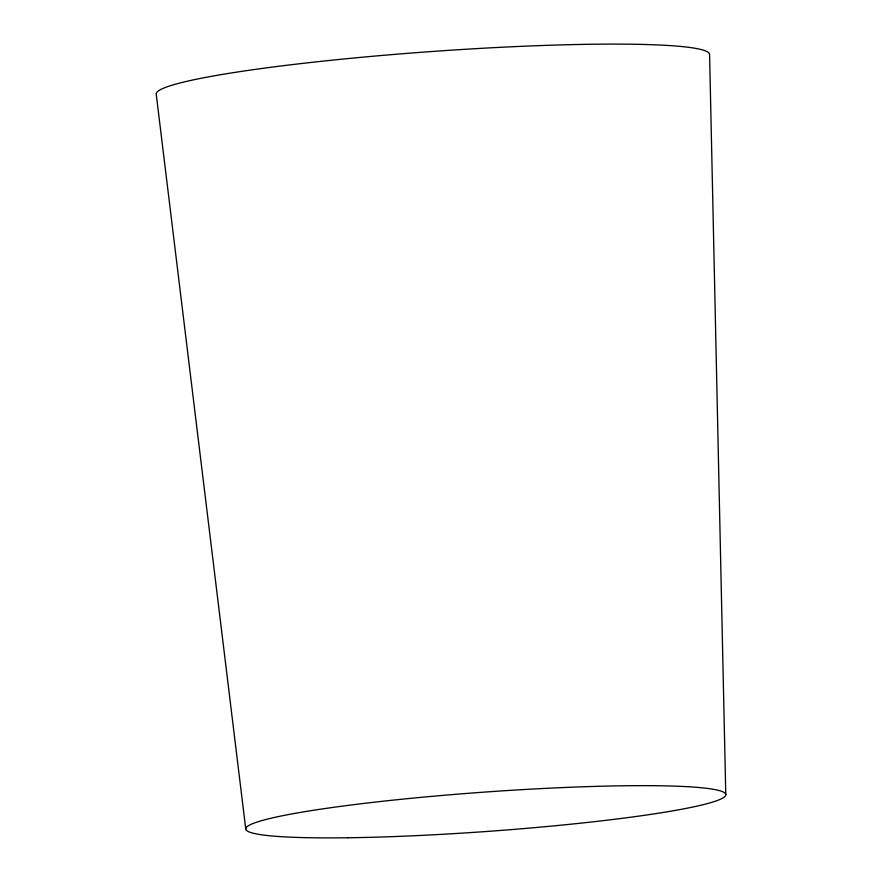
<?xml version="1.0" encoding="UTF-8"?>
<svg xmlns="http://www.w3.org/2000/svg" width="882" height="882" viewBox="0 0 882 882"><rect width="100%" height="100%" fill="white"/><g stroke="black" fill="none" stroke-linecap="round" stroke-linejoin="round"><path stroke-width="1.32" d="M245.758 829.047L156.224 94.131A277.389 22.734 -4.1 0 1 430.317 51.619A277.389 22.734 -4.1 0 1 709.58 54.309L725.776 794.506M347.784 837.768A240.632 19.713 -4.1 0 0 724.839 796.512A240.632 19.713 -4.1 0 0 384.684 801.043A240.632 19.713 -4.1 0 0 347.784 837.768"/></g></svg>
